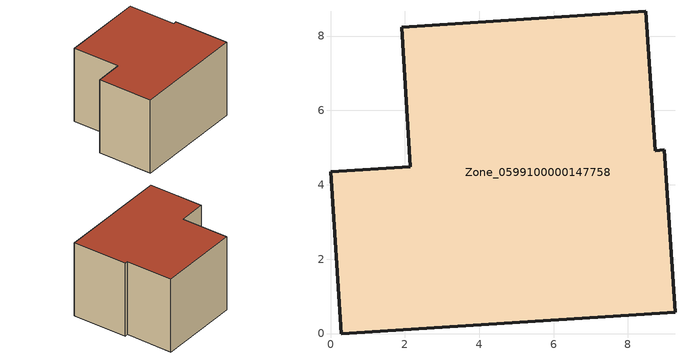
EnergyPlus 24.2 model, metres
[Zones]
Zone_0599100000147758
 floor ground (C_G): 0.28,0 0,4.35 2.15,4.49 1.91,8.23 8.48,8.66 8.73,4.92 8.98,4.94 9.26,0.57 z0
 wall outside (C_F): 9.26,0.57 8.98,4.94 8.73,4.92 8.48,8.66 1.91,8.23 2.15,4.49 0,4.35 0.28,0 9.26,0.57 z0:6.07
 roof outside (C_R): 0,4.35 0.28,0 9.26,0.57 8.98,4.94 8.73,4.92 8.48,8.66 1.91,8.23 2.15,4.49 z6.07
[BUILDING]
Pand.0599100000147758: North Axis=0; Terrain=City; Loads Convergence Tolerance Value=0.04; Temperature Convergence Tolerance Value=0.4; Solar Distribution=FullExterior; Maximum Number of Warmup Days=25; Minimum Number of Warmup Days=1
[Site:Location]
Rotterdam.The.Hague.AP_ZH_NLD Design_Conditions: Latitude=51.96; Longitude=4.45; Time Zone=1; Elevation=-4.5
[SITE:GROUNDTEMPERATURE:BUILDINGSURFACE]
18, 18, 18, 18, 18, 18, 18, 18, 18, 18, 18, 18
[MATERIAL] Thermal Absorptance=0.9; Solar Absorptance=0.7; Visible Absorptance=0.7
Name | Roughness | Thickness | Conductivity | Density | Specific Heat
G.TC.1946-1964 | MediumSmooth | 0.15 | 1 | 540 | 1210
F.TC.1946-1964 | Rough | 0.3 | 0.857143 | 1920 | 840
R.TC.1946-1964 | MediumRough | 0.2 | 0.235294 | 1500 | 1000
[CONSTRUCTION]
C_G: G.TC.1946-1964
C_F: F.TC.1946-1964
C_R: R.TC.1946-1964
[ZONE]
Zone_0599100000147758: Type=1; Multiplier=1; Ceiling Height=Autocalculate; Volume=Autocalculate; Floor Area=autocalculate; Part of Total Floor Area=Yes
[ZONEINFILTRATION:DESIGNFLOWRATE]
Infil_Zone_0599100000147758: Zone or ZoneList or Space or SpaceList=Zone_0599100000147758; Schedule=AlwaysOn; Design Flow Rate Calculation Method=Flow/Area; Flow Rate per Floor Area=0.003; Constant Term Coefficient=1; Temperature Term Coefficient=0; Velocity Term Coefficient=0; Velocity Squared Term Coefficient=0
[HVACTEMPLATE:ZONE:IDEALLOADSAIRSYSTEM]
Zone_0599100000147758: Maximum Heating Supply Air Temperature=50; Minimum Cooling Supply Air Temperature=13; Maximum Heating Supply Air Humidity Ratio=0.0156; Minimum Cooling Supply Air Humidity Ratio=0.0077; Heating Limit=NoLimit; Cooling Limit=NoLimit; Dehumidification Control Type=ConstantSensibleHeatRatio; Cooling Sensible Heat Ratio=0.7; Dehumidification Setpoint=60; Humidification Control Type=None; Humidification Setpoint=30; Outdoor Air Method=None; Outdoor Air Flow Rate per Person=0.00944; Outdoor Air Flow Rate per Zone Floor Area=0; Outdoor Air Flow Rate per Zone=0; Demand Controlled Ventilation Type=None; Outdoor Air Economizer Type=NoEconomizer; Heat Recovery Type=None; Sensible Heat Recovery Effectiveness=0.7; Latent Heat Recovery Effectiveness=0.65
[ZONECONTROL:THERMOSTAT]
ThermostatControl_Zone_0599100000147758: Zone or ZoneList=Zone_0599100000147758; Control Type Schedule=DualSetpointControlType; Control 1=Thermostat_Zone_0599100000147758; Temperature Difference Between Cutout And Setpoint=0
[THERMOSTATSETPOINT:DUALSETPOINT]
Thermostat_Zone_0599100000147758: Heating Setpoint Temperature Schedule=HeatingSetpoint_Zone_0599100000147758; Cooling Setpoint Temperature Schedule=CoolingSetpoint_Zone_0599100000147758
[SCHEDULE:COMPACT]
HeatingSetpoint_Zone_0599100000147758: Through: 12/31, For: AllDays, Until: 24:00, 21
CoolingSetpoint_Zone_0599100000147758: Through: 12/31, For: AllDays, Until: 24:00, 24
DualSetpointControlType: Through: 12/31, For: AllDays, Until: 24:00, 4
AlwaysOn: Through: 12/31, For: AllDays, Until: 24:00, 1
